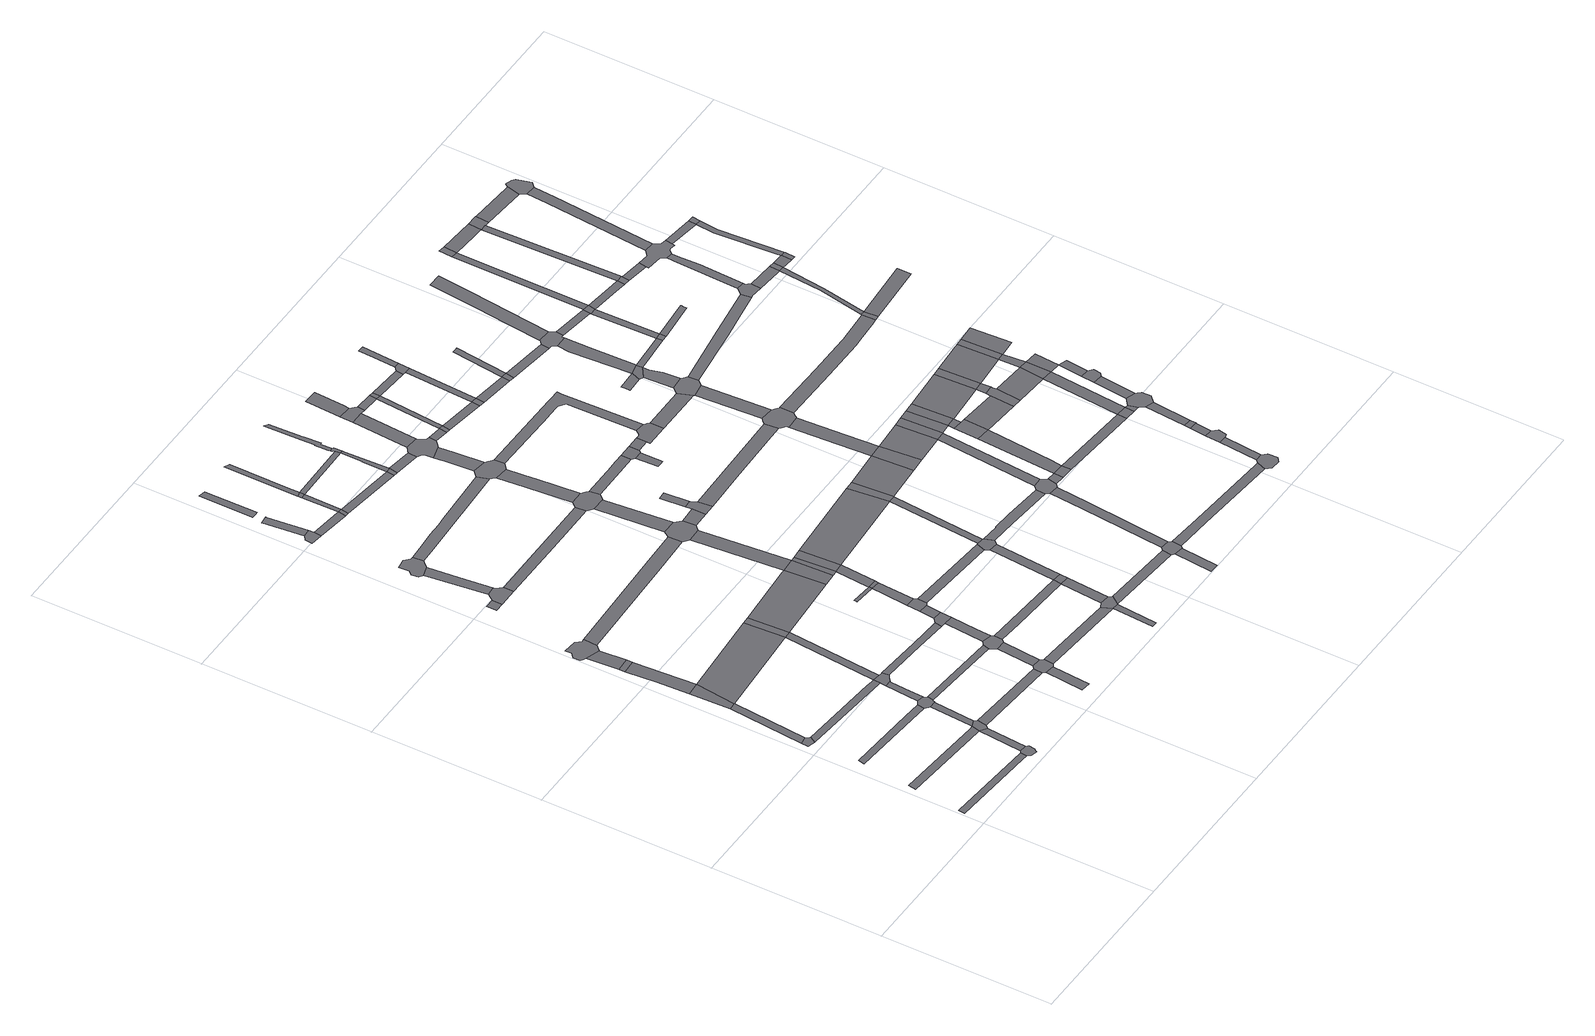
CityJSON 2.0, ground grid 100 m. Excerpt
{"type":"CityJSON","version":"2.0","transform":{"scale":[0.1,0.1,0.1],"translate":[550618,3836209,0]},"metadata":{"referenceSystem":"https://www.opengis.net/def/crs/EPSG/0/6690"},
"CityObjects":{
"road1":{"type":"Road","attributes":{"RoadStructureAttribute.sectionType":"1"},"geometry":[{"type":"MultiSurface","lod":"1","boundaries":[[[0,1,2,3,4,5,6]]]}]},
"road2":{"type":"Road","geometry":[{"type":"MultiSurface","lod":"1","boundaries":[[[7,8,9,10,11,12]]]}]},
"road3":{"type":"Road","attributes":{"RoadStructureAttribute.sectionType":"1"},"geometry":[{"type":"MultiSurface","lod":"1","boundaries":[[[13,14,15,16,17,18]]]}]},
"road4":{"type":"Road","attributes":{"RoadStructureAttribute.sectionType":"1"},"geometry":[{"type":"MultiSurface","lod":"1","boundaries":[[[19,20,21,9,8]]]}]},
"road5":{"type":"Road","attributes":{"RoadStructureAttribute.sectionType":"1"},"geometry":[{"type":"MultiSurface","lod":"1","boundaries":[[[22,23,24,25,26,27]]]}]},
"road6":{"type":"Road","geometry":[{"type":"MultiSurface","lod":"1","boundaries":[[[28,29,6,5,30,31,32,33,34,35,36,37]]]}]},
"road7":{"type":"Road","geometry":[{"type":"MultiSurface","lod":"1","boundaries":[[[38,39,21,20]]]}]},
"road8":{"type":"Road","attributes":{"RoadStructureAttribute.sectionType":"1"},"geometry":[{"type":"MultiSurface","lod":"1","boundaries":[[[17,28,37,40]]]}]},
"road9":{"type":"Road","attributes":{"RoadStructureAttribute.sectionType":"1"},"geometry":[{"type":"MultiSurface","lod":"1","boundaries":[[[41,42,12,11,43,44,45,46,47]]]}]},
"road10":{"type":"Road","attributes":{"RoadStructureAttribute.sectionType":"1"},"geometry":[{"type":"MultiSurface","lod":"1","boundaries":[[[48,49,50,51,52,53,39,38]]]}]},
"road11":{"type":"Road","geometry":[{"type":"MultiSurface","lod":"1","boundaries":[[[54,55,50,49]]]}]},
"road12":{"type":"Road","geometry":[{"type":"MultiSurface","lod":"1","boundaries":[[[56,57,18,17,40,58,59]]]}]},
"road13":{"type":"Road","attributes":{"RoadStructureAttribute.sectionType":"1"},"geometry":[{"type":"MultiSurface","lod":"1","boundaries":[[[60,55,54,61]]]}]},
"road14":{"type":"Road","attributes":{"RoadStructureAttribute.sectionType":"1"},"geometry":[{"type":"MultiSurface","lod":"1","boundaries":[[[62,63,18,57,64,65]]]}]},
"road15":{"type":"Road","geometry":[{"type":"MultiSurface","lod":"1","boundaries":[[[66,67,68,69,70,71,72,60,61,73,74,75,76,77,78,79,80,81]]]}]},
"road16":{"type":"Road","geometry":[{"type":"MultiSurface","lod":"1","boundaries":[[[82,27,26,62,65,83,84,85,86,87,88,89]]]}]},
"road17":{"type":"Road","attributes":{"RoadStructureAttribute.sectionType":"1"},"geometry":[{"type":"MultiSurface","lod":"1","boundaries":[[[90,82,89,91,92,93,94]]]}]},
"road18":{"type":"Road","attributes":{"function":"2","RoadStructureAttribute.sectionType":"1"},"geometry":[{"type":"MultiSurface","lod":"1","boundaries":[[[95,38,20,96,97]]]}]},
"road19":{"type":"Road","geometry":[{"type":"MultiSurface","lod":"1","boundaries":[[[47,46,90,94,98,99,100,101,102]]]}]},
"road20":{"type":"Road","attributes":{"RoadStructureAttribute.sectionType":"1"},"geometry":[{"type":"MultiSurface","lod":"1","boundaries":[[[59,58,103,104]]]}]},
"road21":{"type":"Road","attributes":{"RoadStructureAttribute.sectionType":"1"},"geometry":[{"type":"MultiSurface","lod":"1","boundaries":[[[105,106,107,108]]]}]},
"road22":{"type":"Road","attributes":{"RoadStructureAttribute.sectionType":"1"},"geometry":[{"type":"MultiSurface","lod":"1","boundaries":[[[97,47,102,109]]]}]},
"road23":{"type":"Road","attributes":{"RoadStructureAttribute.sectionType":"1"},"geometry":[{"type":"MultiSurface","lod":"1","boundaries":[[[110,86,85,111,112,113,114]]]}]},
"road24":{"type":"Road","geometry":[{"type":"MultiSurface","lod":"1","boundaries":[[[115,116,117,118,119,120,121,108,107,122,123]]]}]},
"road25":{"type":"Road","attributes":{"RoadStructureAttribute.sectionType":"1"},"geometry":[{"type":"MultiSurface","lod":"1","boundaries":[[[124,125,126,127,119,118]]]}]},
"road26":{"type":"Road","geometry":[{"type":"MultiSurface","lod":"1","boundaries":[[[128,95,97,109,129]]]}]},
"road27":{"type":"Road","attributes":{"RoadStructureAttribute.sectionType":"1"},"geometry":[{"type":"MultiSurface","lod":"1","boundaries":[[[130,131,132,133]]]}]},
"road28":{"type":"Road","geometry":[{"type":"MultiSurface","lod":"1","boundaries":[[[134,135,136,137,138,139,140,141,127,126,142,143,144,145]]]}]},
"road29":{"type":"Road","attributes":{"RoadStructureAttribute.sectionType":"1"},"geometry":[{"type":"MultiSurface","lod":"1","boundaries":[[[146,147,100,99,148,149,150]]]}]},
"road30":{"type":"Road","geometry":[{"type":"MultiSurface","lod":"1","boundaries":[[[151,104,103,130,133,152,153,154]]]}]},
"road31":{"type":"Road","geometry":[{"type":"MultiSurface","lod":"1","boundaries":[[[155,156,157,158,159,160]]]}]},
"road32":{"type":"Road","attributes":{"RoadStructureAttribute.sectionType":"1"},"geometry":[{"type":"MultiSurface","lod":"1","boundaries":[[[161,162,76,75,163,164]]]}]},
"road33":{"type":"Road","attributes":{"RoadStructureAttribute.sectionType":"1"},"geometry":[{"type":"MultiSurface","lod":"1","boundaries":[[[165,151,154,166]]]}]},
"road34":{"type":"Road","attributes":{"RoadStructureAttribute.sectionType":"1"},"geometry":[{"type":"MultiSurface","lod":"1","boundaries":[[[167,168,169,170,156,155]]]}]},
"road35":{"type":"Road","geometry":[{"type":"MultiSurface","lod":"1","boundaries":[[[171,172,114,113,173,165,166,174,175,176]]]}]},
"road36":{"type":"Road","attributes":{"RoadStructureAttribute.sectionType":"1"},"geometry":[{"type":"MultiSurface","lod":"1","boundaries":[[[177,178,160,159,179,180,181]]]}]},
"road37":{"type":"Road","attributes":{"function":"2","RoadStructureAttribute.sectionType":"1"},"geometry":[{"type":"MultiSurface","lod":"1","boundaries":[[[182,183,128,129,184]]]}]},
"road38":{"type":"Road","attributes":{"RoadStructureAttribute.sectionType":"1"},"geometry":[{"type":"MultiSurface","lod":"1","boundaries":[[[185,186,187,188,189,190]]]}]},
"road39":{"type":"Road","attributes":{"RoadStructureAttribute.sectionType":"1"},"geometry":[{"type":"MultiSurface","lod":"1","boundaries":[[[191,192,193,171,176,194,195]]]}]},
"road40":{"type":"Road","geometry":[{"type":"MultiSurface","lod":"1","boundaries":[[[196,150,149,197,191,195,198]]]}]},
"road41":{"type":"Road","attributes":{"RoadStructureAttribute.sectionType":"1"},"geometry":[{"type":"MultiSurface","lod":"1","boundaries":[[[199,123,122,200,201,202]]]}]},
"road42":{"type":"Road","geometry":[{"type":"MultiSurface","lod":"1","boundaries":[[[181,180,203,204]]]}]},
"road43":{"type":"Road","attributes":{"RoadStructureAttribute.sectionType":"1"},"geometry":[{"type":"MultiSurface","lod":"1","boundaries":[[[205,196,198,206]]]}]},
"road44":{"type":"Road","attributes":{"RoadStructureAttribute.sectionType":"1"},"geometry":[{"type":"MultiSurface","lod":"1","boundaries":[[[207,153,152,208,209]]]}]},
"road45":{"type":"Road","attributes":{"RoadStructureAttribute.sectionType":"1"},"geometry":[{"type":"MultiSurface","lod":"1","boundaries":[[[210,211,181,204]]]}]},
"road46":{"type":"Road","geometry":[{"type":"MultiSurface","lod":"1","boundaries":[[[212,205,206,213,214,215]]]}]},
"road47":{"type":"Road","geometry":[{"type":"MultiSurface","lod":"1","boundaries":[[[216,217,218,219,220]]]}]},
"road48":{"type":"Road","geometry":[{"type":"MultiSurface","lod":"1","boundaries":[[[221,222,211,210]]]}]},
"road49":{"type":"Road","attributes":{"RoadStructureAttribute.sectionType":"1"},"geometry":[{"type":"MultiSurface","lod":"1","boundaries":[[[219,223,212,215,224]]]}]},
"road50":{"type":"Road","attributes":{"RoadStructureAttribute.sectionType":"1"},"geometry":[{"type":"MultiSurface","lod":"1","boundaries":[[[225,226,227,228,229,230,231,145,144,232,233]]]}]},
"road51":{"type":"Road","geometry":[{"type":"MultiSurface","lod":"1","boundaries":[[[220,219,224,234]]]}]},
"road52":{"type":"Road","attributes":{"RoadStructureAttribute.sectionType":"1"},"geometry":[{"type":"MultiSurface","lod":"1","boundaries":[[[235,236,222,221,237,238]]]}]},
"road53":{"type":"Road","geometry":[{"type":"MultiSurface","lod":"1","boundaries":[[[239,182,184,240]]]}]},
"road54":{"type":"Road","attributes":{"RoadStructureAttribute.sectionType":"1"},"geometry":[{"type":"MultiSurface","lod":"1","boundaries":[[[175,174,241,242,243]]]}]},
"road55":{"type":"Road","attributes":{"RoadStructureAttribute.sectionType":"1"},"geometry":[{"type":"MultiSurface","lod":"1","boundaries":[[[244,245,246,247,220,234]]]}]},
"road56":{"type":"Road","attributes":{"RoadStructureAttribute.sectionType":"1"},"geometry":[{"type":"MultiSurface","lod":"1","boundaries":[[[248,249,250,251,204,203,252,253]]]}]},
"road57":{"type":"Road","attributes":{"function":"2","RoadStructureAttribute.sectionType":"1"},"geometry":[{"type":"MultiSurface","lod":"1","boundaries":[[[254,239,240,255,245]]]}]},
"road58":{"type":"Road","attributes":{"RoadStructureAttribute.sectionType":"1"},"geometry":[{"type":"MultiSurface","lod":"1","boundaries":[[[256,257,182,239]]]}]},
"road59":{"type":"Road","attributes":{"RoadStructureAttribute.sectionType":"1"},"geometry":[{"type":"MultiSurface","lod":"1","boundaries":[[[208,258,259,260]]]}]},
"road60":{"type":"Road","geometry":[{"type":"MultiSurface","lod":"1","boundaries":[[[261,254,245,244,262]]]}]},
"road61":{"type":"Road","attributes":{"RoadStructureAttribute.sectionType":"1"},"geometry":[{"type":"MultiSurface","lod":"1","boundaries":[[[263,221,210,264]]]}]},
"road62":{"type":"Road","geometry":[{"type":"MultiSurface","lod":"1","boundaries":[[[265,161,164,257,256,266,267,268,269]]]}]},
"road63":{"type":"Road","geometry":[{"type":"MultiSurface","lod":"1","boundaries":[[[270,209,208,260,271,272]]]}]},
"road64":{"type":"Road","attributes":{"RoadStructureAttribute.sectionType":"1"},"geometry":[{"type":"MultiSurface","lod":"1","boundaries":[[[214,213,273,274,275,276]]]}]},
"road65":{"type":"Road","attributes":{"RoadStructureAttribute.sectionType":"1"},"geometry":[{"type":"MultiSurface","lod":"1","boundaries":[[[277,278,265,269]]]}]},
"road66":{"type":"Road","attributes":{"RoadStructureAttribute.sectionType":"1"},"geometry":[{"type":"MultiSurface","lod":"1","boundaries":[[[242,270,272,279]]]}]},
"road67":{"type":"Road","geometry":[{"type":"MultiSurface","lod":"1","boundaries":[[[280,253,252,281]]]}]},
"road68":{"type":"Road","geometry":[{"type":"MultiSurface","lod":"1","boundaries":[[[282,283,284,202,201,285,286,278,277,287,288,289,290,291]]]}]},
"road69":{"type":"Road","attributes":{"RoadStructureAttribute.sectionType":"1"},"geometry":[{"type":"MultiSurface","lod":"1","boundaries":[[[292,268,267,293]]]}]},
"road70":{"type":"Road","attributes":{"RoadStructureAttribute.sectionType":"1"},"geometry":[{"type":"MultiSurface","lod":"1","boundaries":[[[294,295,264,296,297,298,299,253,280]]]}]},
"road71":{"type":"Road","geometry":[{"type":"MultiSurface","lod":"1","boundaries":[[[243,242,279,300]]]}]},
"road72":{"type":"Road","attributes":{"RoadStructureAttribute.sectionType":"1"},"geometry":[{"type":"MultiSurface","lod":"1","boundaries":[[[301,280,281,302,303,304]]]}]},
"road73":{"type":"Road","attributes":{"RoadStructureAttribute.sectionType":"1"},"geometry":[{"type":"MultiSurface","lod":"1","boundaries":[[[305,306,307,308,282,291,309,310,311]]]}]},
"road74":{"type":"Road","geometry":[{"type":"MultiSurface","lod":"1","boundaries":[[[312,313,314,315,316,263,264,295]]]}]},
"road75":{"type":"Road","attributes":{"RoadStructureAttribute.sectionType":"1"},"geometry":[{"type":"MultiSurface","lod":"1","boundaries":[[[317,243,300,318]]]}]},
"road76":{"type":"Road","geometry":[{"type":"MultiSurface","lod":"1","boundaries":[[[319,320,292,293,321,322]]]}]},
"road77":{"type":"Road","geometry":[{"type":"MultiSurface","lod":"1","boundaries":[[[323,324,325,225,233,326,305,311,327,328,329,330,331,332]]]}]},
"road78":{"type":"Road","attributes":{"RoadStructureAttribute.sectionType":"1"},"geometry":[{"type":"MultiSurface","lod":"1","boundaries":[[[333,334,335,336,337,338,314,313,339,340,341,342,343,344,345]]]}]},
"road79":{"type":"Road","geometry":[{"type":"MultiSurface","lod":"1","boundaries":[[[346,347,320,319]]]}]},
"road80":{"type":"Road","attributes":{"RoadStructureAttribute.sectionType":"1"},"geometry":[{"type":"MultiSurface","lod":"1","boundaries":[[[271,260,348,349,350]]]}]},
"road81":{"type":"Road","attributes":{"function":"2","RoadStructureAttribute.sectionType":"1"},"geometry":[{"type":"MultiSurface","lod":"1","boundaries":[[[351,261,262,352]]]}]},
"road82":{"type":"Road","attributes":{"RoadStructureAttribute.sectionType":"1"},"geometry":[{"type":"MultiSurface","lod":"1","boundaries":[[[353,354,355,356,357,358,323,332]]]}]},
"road83":{"type":"Road","geometry":[{"type":"MultiSurface","lod":"1","boundaries":[[[359,276,275,317,318,360,361,362,363,364]]]}]},
"road84":{"type":"Road","geometry":[{"type":"MultiSurface","lod":"1","boundaries":[[[365,366,304,303,367,368,369,355,354,370,371,372,373,374,375]]]}]},
"road85":{"type":"Road","attributes":{"RoadStructureAttribute.sectionType":"1"},"geometry":[{"type":"MultiSurface","lod":"1","boundaries":[[[376,377,378,288,287,379,380]]]}]},
"road86":{"type":"Road","attributes":{"RoadStructureAttribute.sectionType":"1"},"geometry":[{"type":"MultiSurface","lod":"1","boundaries":[[[381,365,375,382,383]]]}]},
"road87":{"type":"Road","attributes":{"RoadStructureAttribute.sectionType":"1"},"geometry":[{"type":"MultiSurface","lod":"1","boundaries":[[[352,364,363,384]]]}]},
"road88":{"type":"Road","attributes":{"RoadStructureAttribute.sectionType":"1"},"geometry":[{"type":"MultiSurface","lod":"1","boundaries":[[[385,386,372,371,387,388]]]}]},
"road89":{"type":"Road","attributes":{"RoadStructureAttribute.sectionType":"1"},"geometry":[{"type":"MultiSurface","lod":"1","boundaries":[[[389,390,391,392]]]}]},
"road90":{"type":"Road","geometry":[{"type":"MultiSurface","lod":"1","boundaries":[[[393,381,383,394,395,396]]]}]},
"road91":{"type":"Road","geometry":[{"type":"MultiSurface","lod":"1","boundaries":[[[388,387,397,398]]]}]},
"road92":{"type":"Road","geometry":[{"type":"MultiSurface","lod":"1","boundaries":[[[399,400,401,402,403]]]}]},
"road93":{"type":"Road","attributes":{"RoadStructureAttribute.sectionType":"1"},"geometry":[{"type":"MultiSurface","lod":"1","boundaries":[[[404,405,393,396,406,407]]]}]},
"road94":{"type":"Road","geometry":[{"type":"MultiSurface","lod":"1","boundaries":[[[408,350,349,389,392,409,410,411]]]}]},
"road95":{"type":"Road","geometry":[{"type":"MultiSurface","lod":"1","boundaries":[[[380,379,403,402,412,413]]]}]},
"road96":{"type":"Road","attributes":{"RoadStructureAttribute.sectionType":"1"},"geometry":[{"type":"MultiSurface","lod":"1","boundaries":[[[414,415,416,417,418,329,328,419,420,421,422,423,424]]]}]},
"road97":{"type":"Road","geometry":[{"type":"MultiSurface","lod":"1","boundaries":[[[425,351,352,384,426]]]}]},
"road98":{"type":"Road","attributes":{"RoadStructureAttribute.sectionType":"1"},"geometry":[{"type":"MultiSurface","lod":"1","boundaries":[[[427,428,429,361,360,430,431,432]]]}]},
"road99":{"type":"Road","attributes":{"RoadStructureAttribute.sectionType":"1"},"geometry":[{"type":"MultiSurface","lod":"1","boundaries":[[[433,388,398,434]]]}]},
"road100":{"type":"Road","attributes":{"RoadStructureAttribute.sectionType":"1"},"geometry":[{"type":"MultiSurface","lod":"1","boundaries":[[[395,394,433,435]]]}]},
"road101":{"type":"Road","attributes":{"RoadStructureAttribute.sectionType":"1"},"geometry":[{"type":"MultiSurface","lod":"1","boundaries":[[[436,437,322,321,438,439,440]]]}]},
"road102":{"type":"Road","attributes":{"RoadStructureAttribute.sectionType":"1"},"geometry":[{"type":"MultiSurface","lod":"1","boundaries":[[[441,442,398,397,443,444]]]}]},
"road103":{"type":"Road","attributes":{"RoadStructureAttribute.sectionType":"1"},"geometry":[{"type":"MultiSurface","lod":"1","boundaries":[[[413,412,445,446]]]}]},
"road104":{"type":"Road","geometry":[{"type":"MultiSurface","lod":"1","boundaries":[[[435,433,434,447]]]}]},
"road105":{"type":"Road","attributes":{"RoadStructureAttribute.sectionType":"1"},"geometry":[{"type":"MultiSurface","lod":"1","boundaries":[[[448,449,408,411,450,451]]]}]},
"road106":{"type":"Road","attributes":{"function":"2","RoadStructureAttribute.sectionType":"1"},"geometry":[{"type":"MultiSurface","lod":"1","boundaries":[[[452,425,426,453,454]]]}]},
"road107":{"type":"Road","geometry":[{"type":"MultiSurface","lod":"1","boundaries":[[[423,455,456,457,458,446,445,459,460,461,462,463,424]]]}]},
"road108":{"type":"Road","geometry":[{"type":"MultiSurface","lod":"1","boundaries":[[[444,443,464,465]]]}]},
"road109":{"type":"Road","attributes":{"RoadStructureAttribute.sectionType":"1"},"geometry":[{"type":"MultiSurface","lod":"1","boundaries":[[[447,434,466,467,468]]]}]},
"road110":{"type":"Road","attributes":{"RoadStructureAttribute.sectionType":"1"},"geometry":[{"type":"MultiSurface","lod":"1","boundaries":[[[469,444,465,470]]]}]},
"road111":{"type":"Road","geometry":[{"type":"MultiSurface","lod":"1","boundaries":[[[471,472,473,474,432,431,448,451,475,476]]]}]},
"road112":{"type":"Road","attributes":{"RoadStructureAttribute.sectionType":"1"},"geometry":[{"type":"MultiSurface","lod":"1","boundaries":[[[477,478,479,465,464,480,481]]]}]},
"road113":{"type":"Road","geometry":[{"type":"MultiSurface","lod":"1","boundaries":[[[482,452,454,483]]]}]},
"road114":{"type":"Road","geometry":[{"type":"MultiSurface","lod":"1","boundaries":[[[484,468,467,485,469,470,486,487]]]}]},
"road115":{"type":"Road","attributes":{"RoadStructureAttribute.sectionType":"1"},"geometry":[{"type":"MultiSurface","lod":"1","boundaries":[[[476,475,488,489]]]}]},
"road116":{"type":"Road","attributes":{"RoadStructureAttribute.sectionType":"1"},"geometry":[{"type":"MultiSurface","lod":"1","boundaries":[[[490,491,410,409,492,493,494]]]}]},
"road117":{"type":"Road","attributes":{"RoadStructureAttribute.sectionType":"1"},"geometry":[{"type":"MultiSurface","lod":"1","boundaries":[[[495,461,460,496,497]]]}]},
"road118":{"type":"Road","attributes":{"RoadStructureAttribute.sectionType":"1"},"geometry":[{"type":"MultiSurface","lod":"1","boundaries":[[[498,499,500,501,452,482]]]}]},
"road119":{"type":"Road","attributes":{"RoadStructureAttribute.sectionType":"1"},"geometry":[{"type":"MultiSurface","lod":"1","boundaries":[[[502,503,504,505,484,487,506]]]}]},
"road120":{"type":"Road","attributes":{"RoadStructureAttribute.sectionType":"1"},"geometry":[{"type":"MultiSurface","lod":"1","boundaries":[[[507,474,473,508]]]}]},
"road121":{"type":"Road","geometry":[{"type":"MultiSurface","lod":"1","boundaries":[[[481,480,509,510,511]]]}]},
"road122":{"type":"Road","geometry":[{"type":"MultiSurface","lod":"1","boundaries":[[[489,488,512,513,514]]]}]},
"road123":{"type":"Road","attributes":{"function":"2","RoadStructureAttribute.sectionType":"1"},"geometry":[{"type":"MultiSurface","lod":"1","boundaries":[[[515,482,483,516,507]]]}]},
"road124":{"type":"Road","geometry":[{"type":"MultiSurface","lod":"1","boundaries":[[[517,518,436,440,519,520,500,499,521,522,523,524,525,526]]]}]},
"road125":{"type":"Road","attributes":{"RoadStructureAttribute.sectionType":"1"},"geometry":[{"type":"MultiSurface","lod":"1","boundaries":[[[527,528,529,481,511]]]}]},
"road126":{"type":"Road","attributes":{"RoadStructureAttribute.sectionType":"1"},"geometry":[{"type":"MultiSurface","lod":"1","boundaries":[[[530,489,514,531,532]]]}]},
"road127":{"type":"Road","attributes":{"RoadStructureAttribute.sectionType":"1"},"geometry":[{"type":"MultiSurface","lod":"1","boundaries":[[[533,534,517,526]]]}]},
"road128":{"type":"Road","geometry":[{"type":"MultiSurface","lod":"1","boundaries":[[[535,536,537,538,539]]]}]},
"road129":{"type":"Road","geometry":[{"type":"MultiSurface","lod":"1","boundaries":[[[540,515,507,508,541]]]}]},
"road130":{"type":"Road","attributes":{"RoadStructureAttribute.sectionType":"1"},"geometry":[{"type":"MultiSurface","lod":"1","boundaries":[[[511,510,542,543]]]}]},
"road131":{"type":"Road","geometry":[{"type":"MultiSurface","lod":"1","boundaries":[[[544,545,546,547,548,549,550,497,496,534,533,551,552,553]]]}]},
"road132":{"type":"Road","attributes":{"RoadStructureAttribute.sectionType":"1"},"geometry":[{"type":"MultiSurface","lod":"1","boundaries":[[[554,555,556,557,558,548,547]]]}]},
"road133":{"type":"Road","attributes":{"function":"2","RoadStructureAttribute.sectionType":"1"},"geometry":[{"type":"MultiSurface","lod":"1","boundaries":[[[559,540,541,560]]]}]},
"road134":{"type":"Road","geometry":[{"type":"MultiSurface","lod":"1","boundaries":[[[561,535,539,557,556]]]}]},
"road135":{"type":"Road","geometry":[{"type":"MultiSurface","lod":"1","boundaries":[[[562,530,532,563,564]]]}]},
"road136":{"type":"Road","attributes":{"RoadStructureAttribute.sectionType":"1"},"geometry":[{"type":"MultiSurface","lod":"1","boundaries":[[[565,560,562,564]]]}]},
"road137":{"type":"Road","geometry":[{"type":"MultiSurface","lod":"1","boundaries":[[[566,567,559,560,565]]]}]},
"road138":{"type":"Road","attributes":{"RoadStructureAttribute.sectionType":"1"},"geometry":[{"type":"MultiSurface","lod":"1","boundaries":[[[514,513,568,569]]]}]},
"road139":{"type":"Road","attributes":{"RoadStructureAttribute.sectionType":"1"},"geometry":[{"type":"MultiSurface","lod":"1","boundaries":[[[570,571,535,561,572,573,574]]]}]},
"road140":{"type":"Road","geometry":[{"type":"MultiSurface","lod":"1","boundaries":[[[575,576,577,578,543,542,579,580,570,574,581,582,583,584]]]}]},
"road141":{"type":"Road","geometry":[{"type":"MultiSurface","lod":"1","boundaries":[[[585,586,494,493,587,588,589,590,591,592]]]}]},
"road142":{"type":"Road","attributes":{"RoadStructureAttribute.sectionType":"1"},"geometry":[{"type":"MultiSurface","lod":"1","boundaries":[[[563,532,593,594]]]}]},
"road143":{"type":"Road","attributes":{"RoadStructureAttribute.sectionType":"1"},"geometry":[{"type":"MultiSurface","lod":"1","boundaries":[[[595,561,556,596]]]}]},
"road144":{"type":"Road","attributes":{"RoadStructureAttribute.sectionType":"1"},"geometry":[{"type":"MultiSurface","lod":"1","boundaries":[[[597,586,585,598]]]}]},
"road145":{"type":"Road","attributes":{"function":"2","RoadStructureAttribute.sectionType":"1"},"geometry":[{"type":"MultiSurface","lod":"1","boundaries":[[[599,566,565,600]]]}]},
"road146":{"type":"Road","geometry":[{"type":"MultiSurface","lod":"1","boundaries":[[[601,597,598,602,603,604]]]}]},
"road147":{"type":"Road","geometry":[{"type":"MultiSurface","lod":"1","boundaries":[[[605,606,607,594,593,608,609]]]}]},
"road148":{"type":"Road","attributes":{"RoadStructureAttribute.sectionType":"1"},"geometry":[{"type":"MultiSurface","lod":"1","boundaries":[[[583,582,610,611]]]}]},
"road149":{"type":"Road","attributes":{"RoadStructureAttribute.sectionType":"1"},"geometry":[{"type":"MultiSurface","lod":"1","boundaries":[[[612,613,614,615,616,575,584,617,618]]]}]},
"road150":{"type":"Road","attributes":{"RoadStructureAttribute.sectionType":"1"},"geometry":[{"type":"MultiSurface","lod":"1","boundaries":[[[619,601,604,620,621]]]}]},
"road151":{"type":"Road","geometry":[{"type":"MultiSurface","lod":"1","boundaries":[[[622,595,596,623]]]}]},
"road152":{"type":"Road","attributes":{"RoadStructureAttribute.sectionType":"1"},"geometry":[{"type":"MultiSurface","lod":"1","boundaries":[[[624,625,626,627,628,629,523,522,630,631,632,633,634,635,636,637,638]]]}]},
"road153":{"type":"Road","geometry":[{"type":"MultiSurface","lod":"1","boundaries":[[[639,619,621,640]]]}]},
"road154":{"type":"Road","geometry":[{"type":"MultiSurface","lod":"1","boundaries":[[[569,568,641,642]]]}]},
"road155":{"type":"Road","attributes":{"RoadStructureAttribute.sectionType":"1"},"geometry":[{"type":"MultiSurface","lod":"1","boundaries":[[[643,600,607,606]]]}]},
"road156":{"type":"Road","attributes":{"RoadStructureAttribute.sectionType":"1"},"geometry":[{"type":"MultiSurface","lod":"1","boundaries":[[[644,595,622,645]]]}]},
"road157":{"type":"Road","geometry":[{"type":"MultiSurface","lod":"1","boundaries":[[[646,599,600,643]]]}]},
"road158":{"type":"Road","attributes":{"RoadStructureAttribute.sectionType":"1"},"geometry":[{"type":"MultiSurface","lod":"1","boundaries":[[[642,641,647,648,649]]]}]},
"road159":{"type":"Road","attributes":{"RoadStructureAttribute.sectionType":"1"},"geometry":[{"type":"MultiSurface","lod":"1","boundaries":[[[650,639,640,651]]]}]},
"road160":{"type":"Road","attributes":{"RoadStructureAttribute.sectionType":"1"},"geometry":[{"type":"MultiSurface","lod":"1","boundaries":[[[652,653,553,552,654,655,656,657]]]}]},
"road161":{"type":"Road","attributes":{"RoadStructureAttribute.sectionType":"1"},"geometry":[{"type":"MultiSurface","lod":"1","boundaries":[[[609,608,658,659]]]}]},
"road162":{"type":"Road","geometry":[{"type":"MultiSurface","lod":"1","boundaries":[[[611,610,644,645,660,661,662]]]}]},
"road163":{"type":"Road","attributes":{"RoadStructureAttribute.sectionType":"1"},"geometry":[{"type":"MultiSurface","lod":"1","boundaries":[[[658,569,642,663]]]}]},
"road164":{"type":"Road","geometry":[{"type":"MultiSurface","lod":"1","boundaries":[[[664,665,666,649,648,650,651,667,668,669,670,671,672]]]}]},
"road165":{"type":"Road","geometry":[{"type":"MultiSurface","lod":"1","boundaries":[[[673,674,675,676,622,623]]]}]},
"road166":{"type":"Road","attributes":{"function":"2","RoadStructureAttribute.sectionType":"1"},"geometry":[{"type":"MultiSurface","lod":"1","boundaries":[[[677,678,679,680,646,643,681]]]}]},
"road167":{"type":"Road","attributes":{"RoadStructureAttribute.sectionType":"1"},"geometry":[{"type":"MultiSurface","lod":"1","boundaries":[[[682,664,672,683]]]}]},
"road168":{"type":"Road","geometry":[{"type":"MultiSurface","lod":"1","boundaries":[[[659,658,663,684]]]}]},
"road169":{"type":"Road","attributes":{"RoadStructureAttribute.sectionType":"1"},"geometry":[{"type":"MultiSurface","lod":"1","boundaries":[[[685,662,661,686]]]}]},
"road170":{"type":"Road","attributes":{"RoadStructureAttribute.sectionType":"1"},"geometry":[{"type":"MultiSurface","lod":"1","boundaries":[[[687,688,689,661,660,690,691,692]]]}]},
"road171":{"type":"Road","geometry":[{"type":"MultiSurface","lod":"1","boundaries":[[[693,682,683,694,695,696]]]}]},
"road172":{"type":"Road","attributes":{"RoadStructureAttribute.sectionType":"1"},"geometry":[{"type":"MultiSurface","lod":"1","boundaries":[[[697,681,659,684]]]}]},
"road173":{"type":"Road","attributes":{"RoadStructureAttribute.sectionType":"1"},"geometry":[{"type":"MultiSurface","lod":"1","boundaries":[[[698,693,696,699]]]}]},
"road174":{"type":"Road","geometry":[{"type":"MultiSurface","lod":"1","boundaries":[[[684,663,698,700]]]}]},
"road175":{"type":"Road","geometry":[{"type":"MultiSurface","lod":"1","boundaries":[[[701,677,681,697]]]}]},
"road176":{"type":"Road","geometry":[{"type":"MultiSurface","lod":"1","boundaries":[[[702,685,686,703]]]}]},
"road177":{"type":"Road","geometry":[{"type":"MultiSurface","lod":"1","boundaries":[[[692,691,704,705,706]]]}]},
"road178":{"type":"Road","attributes":{"function":"2","RoadStructureAttribute.sectionType":"1"},"geometry":[{"type":"MultiSurface","lod":"1","boundaries":[[[707,701,697,708,709,710]]]}]},
"road179":{"type":"Road","geometry":[{"type":"MultiSurface","lod":"1","boundaries":[[[711,624,638,712,713]]]}]},
"road180":{"type":"Road","attributes":{"RoadStructureAttribute.sectionType":"1"},"geometry":[{"type":"MultiSurface","lod":"1","boundaries":[[[705,704,714,715]]]}]},
"road181":{"type":"Road","geometry":[{"type":"MultiSurface","lod":"1","boundaries":[[[716,652,657,717,718,719,720,721,722,723]]]}]},
"road182":{"type":"Road","attributes":{"RoadStructureAttribute.sectionType":"1"},"geometry":[{"type":"MultiSurface","lod":"1","boundaries":[[[724,703,686,725,726,727,728,729]]]}]},
"road183":{"type":"Road","attributes":{"RoadStructureAttribute.sectionType":"1"},"geometry":[{"type":"MultiSurface","lod":"1","boundaries":[[[728,692,706,730]]]}]},
"road184":{"type":"Road","attributes":{"RoadStructureAttribute.sectionType":"1"},"geometry":[{"type":"MultiSurface","lod":"1","boundaries":[[[731,732,711,713,733,734]]]}]},
"road185":{"type":"Road","attributes":{"RoadStructureAttribute.sectionType":"1"},"geometry":[{"type":"MultiSurface","lod":"1","boundaries":[[[735,736,716,723,737,738,739]]]}]},
"road186":{"type":"Road","attributes":{"RoadStructureAttribute.sectionType":"1"},"geometry":[{"type":"MultiSurface","lod":"1","boundaries":[[[719,718,740,741,731,742]]]}]},
"road187":{"type":"Road","geometry":[{"type":"MultiSurface","lod":"1","boundaries":[[[743,744,745,746,715,714,747,748,749,735,739,750,751,752,753,754,755,756,757,758,759]]]}]},
"road188":{"type":"Road","attributes":{"RoadStructureAttribute.sectionType":"1"},"geometry":[{"type":"MultiSurface","lod":"1","boundaries":[[[760,761,762,713,712,763]]]}]},
"road189":{"type":"Road","geometry":[{"type":"MultiSurface","lod":"1","boundaries":[[[764,729,728,730,765,766,767,768]]]}]},
"road190":{"type":"Road","geometry":[{"type":"MultiSurface","lod":"1","boundaries":[[[742,731,734,769]]]}]},
"road191":{"type":"Road","attributes":{"RoadStructureAttribute.sectionType":"1"},"geometry":[{"type":"MultiSurface","lod":"1","boundaries":[[[770,769,734,771,772,773,774]]]}]},
"road192":{"type":"Road","geometry":[{"type":"MultiSurface","lod":"1","boundaries":[[[774,773,775,776,777]]]}]},
"road193":{"type":"Road","attributes":{"RoadStructureAttribute.sectionType":"1"},"geometry":[{"type":"MultiSurface","lod":"1","boundaries":[[[767,766,778,779,780,781,782]]]}]},
"road194":{"type":"Road","attributes":{"RoadStructureAttribute.sectionType":"1"},"geometry":[{"type":"MultiSurface","lod":"1","boundaries":[[[783,784,743,759,785,786]]]}]},
"road195":{"type":"Road","attributes":{"RoadStructureAttribute.sectionType":"1"},"geometry":[{"type":"MultiSurface","lod":"1","boundaries":[[[755,754,787,788,789]]]}]},
"road196":{"type":"Road","attributes":{"RoadStructureAttribute.sectionType":"1"},"geometry":[{"type":"MultiSurface","lod":"1","boundaries":[[[788,790,791,774,777,792,793]]]}]},
"road197":{"type":"Road","geometry":[{"type":"MultiSurface","lod":"1","boundaries":[[[789,788,793,794]]]}]},
"road198":{"type":"Road","geometry":[{"type":"MultiSurface","lod":"1","boundaries":[[[795,779,778,796,797,783,786,798,799,800,801]]]}]}
},
"vertices":[
[26,158,0],[22,159,0],[17,123,0],[518,82,0],[549,80,0],[553,80,0],[557,117,0],
[109,1086,0],[92,1106,0],[48,1098,0],[45,1060,0],[89,1049,0],[111,1084,0],
[580,429,0],[52,473,0],[45,427,0],[577,384,0],[591,382,0],[602,429,0],
[130,1541,0],[130,1545,0],[86,1541,0],
[496,757,0],[86,787,0],[79,749,0],[493,717,0],[594,709,0],[601,749,0],
[569,126,0],[558,117,0],[564,68,0],[568,64,0],[603,51,0],[609,60,0],[617,73,0],[625,109,0],[622,112,0],[610,121,0],
[159,1783,0],[79,1778,0],
[629,354,0],
[630,1039,0],[594,1042,0],[98,1048,0],[590,1002,0],[627,999,0],[644,997,0],[649,1037,0],
[146,1973,0],[135,2146,0],[55,2141,0],[55,2139,0],[55,2134,0],[67,1968,0],
[133,2181,0],[53,2176,0],
[645,442,0],[642,445,0],[646,374,0],[656,429,0],
[40,2362,0],[123,2337,0],
[622,687,0],[603,441,0],[642,447,0],[662,686,0],
[33,2481,0],[35,2449,0],[36,2445,0],[16,2427,0],[9,2420,0],[10,2381,0],[20,2374,0],[141,2356,0],[149,2364,0],[152,2367,0],[155,2446,0],[137,2445,0],[135,2448,0],[129,2456,0],[117,2471,0],[114,2476,0],
[625,764,0],[662,688,0],[669,703,0],[671,702,0],[676,738,0],[674,740,0],[664,753,0],[664,757,0],
[641,961,0],[673,872,0],[673,873,0],[679,959,0],[679,960,0],
[679,1821,0],[676,1583,0],[696,1585,0],
[705,980,0],[720,990,0],[714,1029,0],[710,1029,0],[691,1030,0],
[1131,336,0],[1135,390,0],
[117,2994,0],[117,2936,0],[173,2936,0],[172,2995,0],
[738,1585,0],
[1155,700,0],[886,684,0],[888,684,0],[1148,662,0],[1159,700,0],
[276,3006,0],[271,3012,0],[256,3028,0],[255,3038,0],[201,3032,0],[189,3017,0],[181,3006,0],[286,2937,0],[286,2996,0],
[234,3229,0],[234,3230,0],[214,3407,0],[156,3389,0],
[721,1824,0],[738,1588,0],
[1145,321,0],[1125,97,0],[1182,93,0],[1201,314,0],
[231,3507,0],[222,3516,0],[211,3525,0],[201,3535,0],[141,3528,0],[147,3470,0],[126,3444,0],[131,3404,0],[223,3417,0],[241,3436,0],[249,3445,0],[245,3508,0],
[992,1008,0],[990,1009,0],[989,969,0],[1173,954,0],[1176,995,0],
[1153,403,0],[1218,326,0],[1226,382,0],[1209,398,0],
[148,4061,0],[102,4057,0],[78,4039,0],[72,3995,0],[144,3985,0],[150,4030,0],
[1041,2485,0],[811,2475,0],[814,2395,0],[1046,2405,0],
[1173,625,0],[1229,622,0],
[124,4296,0],[124,4298,0],[77,4293,0],[77,4291,0],
[1182,717,0],[1171,709,0],[1164,639,0],[1246,641,0],[1248,691,0],[1240,703,0],
[344,4005,0],[337,4006,0],[253,3971,0],[340,3959,0],[346,4004,0],
[1127,1853,0],[1108,1852,0],[1143,1616,0],
[86,4668,0],[87,4354,0],[109,4353,0],[131,4353,0],[131,4354,0],[128,4659,0],
[1201,950,0],[1200,933,0],[1187,795,0],[1244,796,0],[1256,945,0],
[1206,1018,0],[1184,953,0],[1262,1013,0],
[294,2996,0],[672,2939,0],[997,2941,0],[992,3001,0],
[362,3956,0],[369,4003,0],
[1213,1104,0],[1269,1099,0],
[1339,373,0],[1737,284,0],[1710,342,0],
[371,4219,0],[344,4218,0],
[1220,1186,0],[1285,1111,0],[1289,1165,0],[1276,1182,0],
[1114,1434,0],[1113,1424,0],[1112,1414,0],[1237,1401,0],[1239,1421,0],
[371,4249,0],[343,4239,0],
[1231,1324,0],[1292,1397,0],
[933,3547,0],[771,3538,0],[770,3538,0],[581,3526,0],[523,3523,0],[438,3519,0],[321,3513,0],[326,3448,0],[953,3482,0],
[1294,1417,0],
[342,4674,0],[343,4262,0],[371,4318,0],[372,4661,0],
[1209,1859,0],[1221,1622,0],
[1386,630,0],[1758,603,0],[1765,651,0],
[1310,1627,0],[1253,1624,0],[1254,1614,0],[1239,1431,0],
[730,3954,0],[728,3954,0],[375,4001,0],[368,4002,0],[728,3907,0],[734,3953,0],
[1236,1861,0],[1242,1623,0],
[1161,2379,0],[1080,2377,0],
[1720,43,0],[1752,41,0],[1772,281,0],
[1295,1865,0],[1310,1631,0],
[731,4255,0],[734,4227,0],
[1066,2518,0],[1179,2398,0],[1189,2408,0],[1183,2485,0],[1151,2517,0],
[1741,358,0],[1814,333,0],[1796,351,0],
[1566,1087,0],[1773,1070,0],[1780,1069,0],[1797,1122,0],
[1112,2913,0],[1030,2912,0],
[1814,599,0],
[761,3955,0],[754,3904,0],
[1016,3032,0],[999,3010,0],[996,3006,0],[1001,2941,0],[1007,2934,0],[1141,2943,0],[1130,3003,0],[1124,3009,0],[1120,3013,0],[1098,3033,0],
[1285,2489,0],[1287,2411,0],
[752,4217,0],[752,4228,0],[736,4213,0],[736,4211,0],[736,4099,0],[733,4098,0],
[1818,647,0],
[765,3955,0],[775,3901,0],[909,3883,0],[912,3936,0],
[979,3455,0],[979,3449,0],[994,3291,0],[994,3283,0],[1074,3290,0],[1074,3291,0],[1060,3447,0],
[750,4277,0],[743,4280,0],[722,4278,0],[723,4268,0],[730,4268,0],
[1797,1044,0],[1847,1037,0],
[1328,2529,0],[1282,2526,0],[1356,2413,0],[1348,2494,0],
[966,3581,0],[948,3562,0],[939,3554,0],[962,3473,0],[1083,3468,0],[1094,3477,0],[1088,3537,0],[1074,3548,0],[1065,3556,0],[1048,3569,0],
[709,4664,0],[710,4649,0],[717,4449,0],[721,4368,0],[718,4368,0],[721,4290,0],[742,4290,0],[740,4347,0],[749,4350,0],[743,4449,0],[741,4449,0],[733,4625,0],[732,4648,0],
[1316,2677,0],[1271,2673,0],
[1775,281,0],[2235,244,0],[2241,299,0],
[1822,1904,0],[1850,1668,0],
[1033,3738,0],[1025,3827,0],[946,3806,0],[950,3769,0],[950,3768,0],[953,3730,0],
[1806,1121,0],[1870,1063,0],[1849,1115,0],[1844,1115,0],[1844,1117,0],[1807,1121,0],
[944,3962,0],[927,3948,0],[934,3866,0],[935,3865,0],[943,3848,0],[1046,3846,0],[1061,3860,0],[1067,3907,0],[1045,3911,0],[1037,3928,0],[1024,3956,0],
[1356,3005,0],[1354,3005,0],[1261,3004,0],[1448,2947,0],[1448,3006,0],
[964,4292,0],[1044,4285,0],[1044,4292,0],
[1890,1667,0],
[1147,3896,0],[1143,3897,0],[1143,3848,0],[1150,3896,0],
[2250,230,0],[2232,7,0],[2285,3,0],[2304,222,0],
[969,4369,0],[1075,4289,0],[1079,4335,0],[1048,4365,0],
[1168,3845,0],[1175,3892,0],
[1473,2802,0],[1495,2803,0],[1520,2804,0],[1515,2932,0],[1468,2931,0],
[980,4580,0],[970,4404,0],[1050,4399,0],[1061,4575,0],
[2257,313,0],[2319,235,0],[2324,293,0],[2312,307,0],
[1528,2947,0],[1527,3007,0],
[1694,3506,0],[1693,3531,0],[1638,3531,0],[1615,3532,0],[1208,3536,0],[1515,3473,0],[1516,3473,0],[1604,3472,0],[1639,3445,0],[1651,3040,0],[1708,3033,0],
[1873,1907,0],[1890,1670,0],
[2078,1102,0],[1960,1112,0],[1959,1106,0],[2025,1050,0],[2303,1027,0],[2306,1081,0],
[1179,4281,0],[1207,4279,0],
[1183,4327,0],
[2026,2513,0],[1999,2512,0],[1606,2421,0],[1960,2431,0],[2033,2433,0],
[1405,3860,0],[1390,3862,0],[1402,3811,0],[1406,3860,0],
[1602,2948,0],[1602,3007,0],
[1210,4324,0],
[2320,1006,0],[2303,806,0],[2359,807,0],[2375,998,0],
[2099,1923,0],[1891,1670,0],[2111,1685,0],
[1640,3024,0],[1635,3018,0],[1628,3008,0],[1617,3007,0],[1603,2928,0],[1734,2929,0],[1734,3009,0],[1723,3019,0],[1720,3022,0],
[1437,3806,0],[1443,3857,0],
[1213,4278,0],[1408,4263,0],[1411,4308,0],
[1429,4261,0],[1465,4260,0],
[2395,1086,0],[2394,1088,0],[2382,1103,0],[2327,1102,0],[2397,1018,0],[2407,1072,0],
[1645,3828,0],[1449,3855,0],[1443,3856,0],[1642,3780,0],[1648,3828,0],
[2179,1927,0],[2201,1691,0],
[1434,4328,0],[1427,4261,0],[1467,4294,0],[1469,4328,0],
[2457,1014,0],[2459,1069,0],
[3037,231,0],[2535,272,0],[2535,218,0],[3035,176,0],[3056,229,0],
[1740,3009,0],[2026,2929,0],[1996,3011,0],
[2166,2118,0],[2148,2396,0],[2068,2391,0],[2087,2113,0],
[1446,4548,0],[1442,4458,0],[1442,4457,0],[1434,4330,0],[1481,4547,0],
[2376,1703,0],[2432,1703,0],
[1658,3778,0],[1674,3775,0],[1681,3823,0],
[2476,1013,0],[2528,1010,0],[2527,1064,0],
[2360,1941,0],[2364,1702,0],
[2057,2543,0],[2038,2525,0],[2045,2423,0],[2067,2406,0],[2166,2420,0],[2173,2429,0],[2172,2509,0],[2171,2509,0],[2159,2518,0],[2138,2535,0],
[1718,4136,0],[1702,4137,0],[1685,4138,0],
[2484,1529,0],[2538,1130,0],[2569,1522,0],
[2112,2935,0],[2032,2923,0],
[2010,3279,0],[1893,3275,0],[1895,3249,0],[1896,3223,0],[1989,3226,0],
[2419,1946,0],[2433,1707,0],
[1956,3737,0],[1962,3785,0],
[2131,3028,0],[2125,3033,0],[2105,3050,0],[2103,3052,0],[2024,3043,0],[2006,3022,0],[1998,3014,0],[2130,2957,0],[2137,2965,0],[2134,3025,0],
[2097,3154,0],[2077,3222,0],[2076,3258,0],[2014,3214,0],[2024,3045,0],
[2481,1951,0],[2494,1711,0],
[2074,3295,0],
[2492,1676,0],[2577,1667,0],[2550,1669,0],
[2550,1715,0],
[2538,1955,0],[2518,1954,0],
[3004,970,0],[3008,1024,0],
[1997,3709,0],[1987,3636,0],[2074,3296,0],[2066,3568,0],[2065,3709,0],
[1985,3810,0],[1984,3804,0],[1984,3803,0],[1979,3799,0],[1976,3735,0],[1991,3716,0],[2065,3727,0],[2077,3725,0],[2084,3771,0],[2063,3803,0],
[3119,247,0],[3072,246,0],[3063,149,0],[3118,144,0],[3129,153,0],[3131,155,0],[3145,166,0],[3141,222,0],
[2787,1505,0],[2798,1647,0],
[2302,3313,0],[2305,3277,0],
[3091,473,0],[3138,470,0],
[2790,1973,0],[2802,1734,0],
[3098,561,0],[3160,477,0],[3168,527,0],[3145,557,0],
[2855,1668,0],[2855,1678,0],[2803,1675,0],[2846,1500,0],[2858,1648,0],
[2291,3695,0],[2297,3741,0],
[2061,4498,0],[2040,4303,0],[2028,4192,0],[2025,4167,0],[2024,4157,0],[2120,4303,0],[2140,4496,0],
[3106,656,0],[3154,650,0],[3155,652,0],
[2337,3316,0],[2340,3280,0],
[2987,2519,0],[2984,2518,0],[2781,2504,0],[2775,2504,0],[2717,2504,0],[2513,2504,0],[2514,2425,0],[2718,2424,0],[2773,2423,0],[2775,2424,0],[2822,2427,0],[2967,2437,0],[2976,2438,0],[2988,2439,0],[2990,2439,0],
[3109,691,0],[3157,687,0],
[3069,965,0],[3072,1019,0],
[2852,1738,0],
[2291,3692,0],[2329,3691,0],
[2839,1977,0],
[3101,962,0],[3109,962,0],[3093,1017,0],
[3129,933,0],[3179,917,0],
[2805,3122,0],[2507,3078,0],[2140,2966,0],[2508,3016,0],[2673,3041,0],[2814,3062,0],
[3044,1484,0],[3058,1630,0],
[2330,3690,0],[2339,3734,0],[2299,3740,0],
[3109,1478,0],
[3134,1050,0],[3122,1040,0],[3108,1029,0],[3190,929,0],[3202,941,0],[3214,952,0],[3212,1008,0],[3200,1022,0],[3191,1031,0],
[2577,3301,0],[2578,3318,0],[2579,3336,0],[2577,3336,0],
[3043,1991,0],[3027,1990,0],[3017,1989,0],[3007,1988,0],[3054,1753,0],
[3153,1252,0],[3212,1246,0],
[3111,1625,0],
[2297,4513,0],[2337,4509,0],
[2573,3706,0],[2567,3706,0],[2501,3714,0],[2501,3669,0],[2569,3661,0],[2574,3705,0],
[3160,1329,0],[3232,1264,0],[3236,1304,0],[3213,1324,0],
[3098,1756,0],
[3174,1472,0],[3225,1456,0],
[3187,1617,0],
[3087,1994,0],
[2303,4591,0],[2343,4588,0],
[2606,3656,0],[2612,3701,0],[2612,3704,0],
[3185,2001,0],[3169,1762,0],[3188,1763,0],[3201,1764,0],
[2988,2522,0],[3019,2441,0],[3014,2521,0],
[2740,3638,0],[2746,3684,0],
[2836,3156,0],[2825,3064,0],[2897,3058,0],[2901,3118,0],[2892,3129,0],[2891,3130,0],[2881,3141,0],[2882,3154,0],
[2492,4577,0],[2338,4509,0],[2493,4498,0],[2552,4495,0],[2552,4493,0],[2557,4572,0],
[2589,4493,0],
[3060,3045,0],[3040,2793,0],[3062,2788,0],[3092,3043,0],
[2852,3583,0],[2850,3542,0],[2894,3416,0],[2890,3542,0],[2890,3577,0],
[3048,3046,0],[3056,3046,0],[3064,3106,0],
[2843,3703,0],[2833,3694,0],[2822,3684,0],[2813,3676,0],[2738,3623,0],[2832,3612,0],[2839,3602,0],[2904,3595,0],[2911,3603,0],[2922,3602,0],[2954,3599,0],[2956,3614,0],[2962,3658,0],[2930,3662,0],[2922,3673,0],[2912,3687,0],[2904,3699,0],
[3381,2548,0],[3038,2524,0],[3021,2522,0],[3382,2466,0],
[2580,4571,0],[2590,4493,0],[2617,4490,0],[2623,4570,0],[2586,4571,0],
[3097,3104,0],
[3159,3099,0],[3111,3041,0],[3116,3041,0],[3162,3037,0],[3166,3098,0],
[3190,3035,0],[3194,3095,0],[3194,3098,0],
[2878,4469,0],[2898,4548,0],[2896,4548,0],[2890,4549,0],[2625,4570,0],
[2904,4438,0],[2894,4311,0],[2954,4312,0],[2963,4432,0],
[3141,3588,0],[3143,3587,0],[3149,3635,0],
[3135,3479,0],[3161,3119,0],[3168,3479,0],[3177,3584,0],
[3183,3631,0],
[2913,4569,0],[2892,4452,0],[2897,4447,0],[2975,4444,0],[2992,4461,0],[2967,4543,0],[2951,4557,0]
]}
